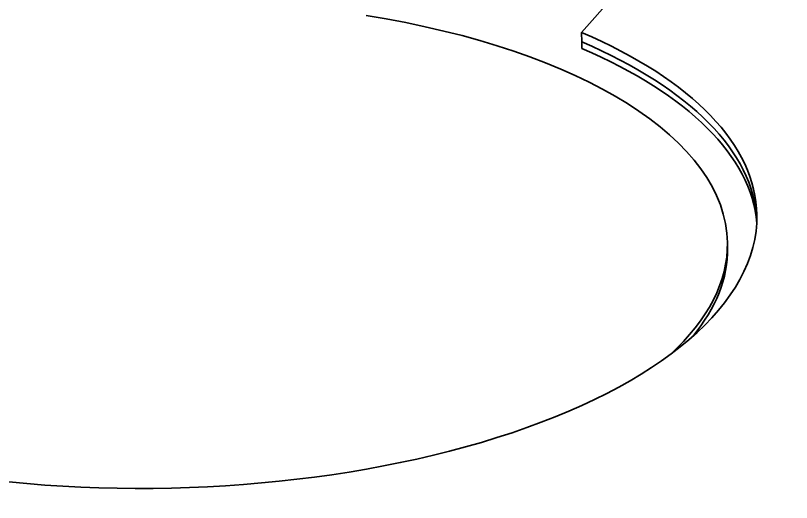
# Model space of a CAD drawing. Extents: x -1051 to 2563, y -231 to 775.
# Drawn here: x -319.31 to -306.36, y 566.2 to 574.32 of the extents above; entities that cross this region are included whole.
import ezdxf

# ---------------------------------------------------------------- set-up
doc = ezdxf.new("R2010")
doc.units = 0

msp = doc.modelspace()

# ---------------------------------------------------------------- linework, layer by layer
at = {"color": 7, "lineweight": 35, "ltscale": 0.3154}
msp.add_line((-301.518, 583.498), (-309.864, 574.037), dxfattribs=at)
at = {"color": 7, "lineweight": 35, "ltscale": 0.00393}
msp.add_line((-309.861, 573.88), (-309.864, 574.037), dxfattribs=at)
at = {"color": 7, "lineweight": 35, "ltscale": 0.002806}
msp.add_line((-309.861, 573.88), (-309.86, 573.768), dxfattribs=at)
at = {"color": 7, "lineweight": 35, "ltscale": 0.002245}
msp.add_line((-307.429, 570.442), (-307.431, 570.531), dxfattribs=at)
at = {"color": 7, "lineweight": 35, "ltscale": 0.001122}
msp.add_line((-307.428, 570.397), (-307.429, 570.442), dxfattribs=at)
at = {"color": 7, "lineweight": 35}
for centre, major_axis, start_param, end_param in [((-316.929, 570.383), (9.499, 0.149), 6.283123, 7.47288), ((-316.937, 570.836), (9.999, 0.157), 0.000025, 0.778177), ((-316.934, 570.679), (9.999, 0.157), 0.017688, 0.778177), ((-316.934, 570.679), (-9.999, -0.157), 3.159281, 3.91977), ((-316.932, 570.567), (-9.999, -0.157), 3.172201, 3.91977), ((-316.937, 570.836), (9.999, 0.157), 4.331287, 6.28321), ((-316.929, 570.383), (9.499, 0.149), 5.823342, 6.283123), ((-316.928, 570.293), (9.499, 0.149), 5.924818, 6.283123), ((-316.928, 570.293), (9.499, 0.149), 5.924818, 6.283123)]:
    msp.add_ellipse(centre, major_axis=major_axis, ratio=0.440114, start_param=start_param, end_param=end_param, dxfattribs=at)

doc.saveas('drawing.dxf')
